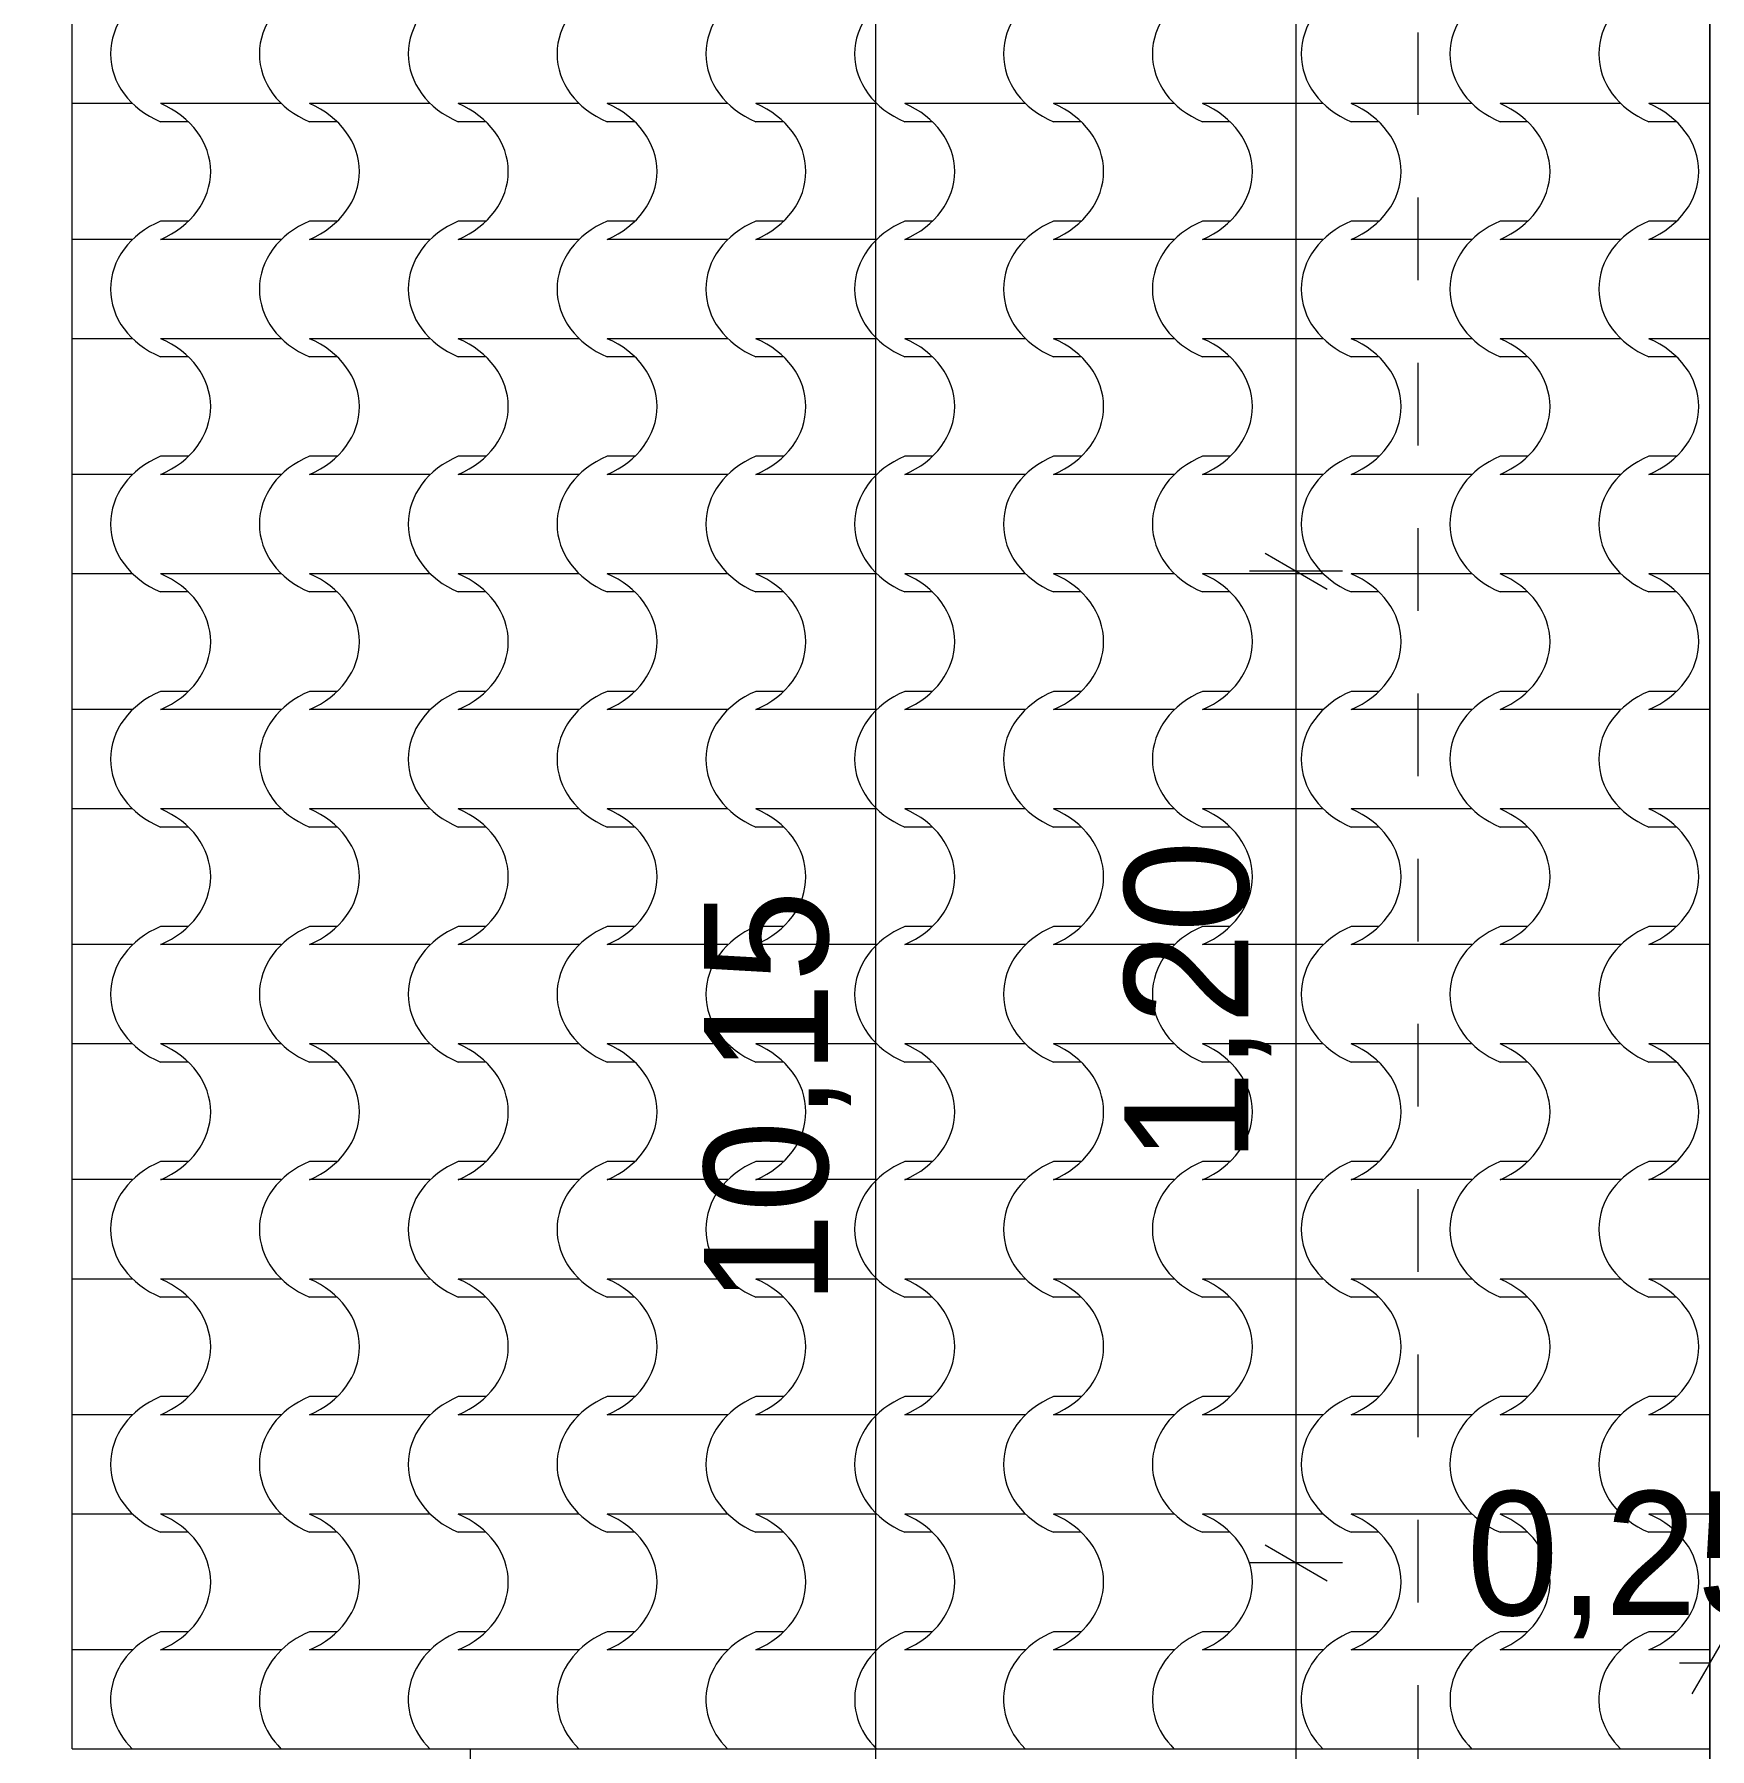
# Model space of a CAD drawing. Header units: metres. Extents: x -111189 to -108577, y -72951 to -72647.
# Drawn here: x -110680.364 to -110678.336, y -72933.754 to -72931.679 of the extents above; entities that cross this region are included whole.
import ezdxf

# ---------------------------------------------------------------- set-up
doc = ezdxf.new("R2010")
doc.units = ezdxf.units.M
doc.header["$MEASUREMENT"] = 0
doc.set_wipeout_variables(frame=1)
for name, pattern in [('Dot & Dashed', [0.670278, 0.3175, -0.176389, 0, -0.176389]), ('OTK - Tracejado', [0.08, 0.04, -0.04]), ('Wipeout_Contour', [1, 0, -1])]:
    doc.linetypes.add(name, pattern=pattern)
for name, color, linetype in [('Muro Não Confinante - MNC1_1_0', 7, 'Continuous'), ('Muro Não Confinante - MNC1_1_00 - DESENHO 2D', 7, 'Continuous'), ('Muro Não Confinante - MNC1_1_03 - COBERTURA', 7, 'Continuous'), ('Muro Não Confinante - MNC1_1_03 - LAJES', 7, 'Continuous'), ('Muro Não Confinante - MNC1_1_05 - PAREDES..35', 7, 'Continuous'), ('Muro Não Confinante - MNC1_1_07 - MUROS', 7, 'Continuous'), ('Muro Não Confinante - MNC1_1_12 - COTAS GERAIS', 7, 'Continuous')]:
    doc.layers.add(name, color=color, linetype=linetype)
doc.styles.add('ESTILO_GERADO_3', font='AGENCYR.TTF')

# ---------------------------------------------------------------- blocks, each defined once
blk = doc.blocks.new('*X147', base_point=(-110694.4627, -72968.689))
at = {"layer": 'Muro Não Confinante - MNC1_1_03 - COBERTURA', "color": 253, "linetype": 'Continuous', "lineweight": 9, "ltscale": 1000}
for p, q in [((-110680.2448, -72931.7632), (-110680.3178, -72931.7632)), ((-110680.1377, -72931.7632), (-110680.2108, -72931.7632)), ((-110680.0647, -72931.7632), (-110680.1377, -72931.7632)), ((-110679.9576, -72931.7632), (-110680.0307, -72931.7632)), ((-110679.8846, -72931.7632), (-110679.9576, -72931.7632)), ((-110679.7775, -72931.7632), (-110679.8505, -72931.7632)), ((-110679.7044, -72931.7632), (-110679.7775, -72931.7632)), ((-110679.5974, -72931.7632), (-110679.6704, -72931.7632)), ((-110679.5243, -72931.7632), (-110679.5974, -72931.7632)), ((-110679.4172, -72931.7632), (-110679.4903, -72931.7632)), ((-110679.3442, -72931.7632), (-110679.4172, -72931.7632)), ((-110679.2371, -72931.7632), (-110679.3102, -72931.7632)), ((-110679.1641, -72931.7632), (-110679.2371, -72931.7632)), ((-110679.057, -72931.7632), (-110679.1301, -72931.7632)), ((-110678.984, -72931.7632), (-110679.057, -72931.7632)), ((-110678.8769, -72931.7632), (-110678.9499, -72931.7632)), ((-110678.8038, -72931.7632), (-110678.8769, -72931.7632)), ((-110678.6968, -72931.7632), (-110678.7698, -72931.7632)), ((-110678.6237, -72931.7632), (-110678.6968, -72931.7632)), ((-110678.5167, -72931.7632), (-110678.5897, -72931.7632)), ((-110678.4436, -72931.7632), (-110678.5167, -72931.7632)), ((-110678.3365, -72931.7632), (-110678.4096, -72931.7632)), ((-110678.3359, -72931.7632), (-110678.3365, -72931.7632)), ((-110680.1772, -72931.7852), (-110680.2108, -72931.7852)), ((-110679.9971, -72931.7852), (-110680.0307, -72931.7852)), ((-110679.817, -72931.7852), (-110679.8505, -72931.7852)), ((-110679.6368, -72931.7852), (-110679.6704, -72931.7852)), ((-110679.4567, -72931.7852), (-110679.4903, -72931.7852)), ((-110679.2766, -72931.7852), (-110679.3102, -72931.7852)), ((-110679.0965, -72931.7852), (-110679.1301, -72931.7852)), ((-110678.9164, -72931.7852), (-110678.9499, -72931.7852)), ((-110678.7362, -72931.7852), (-110678.7698, -72931.7852)), ((-110678.5561, -72931.7852), (-110678.5897, -72931.7852)), ((-110678.376, -72931.7852), (-110678.4096, -72931.7852)), ((-110680.1772, -72931.9054), (-110680.2108, -72931.9054)), ((-110679.9971, -72931.9054), (-110680.0307, -72931.9054)), ((-110679.817, -72931.9054), (-110679.8505, -72931.9054)), ((-110679.6368, -72931.9054), (-110679.6704, -72931.9054)), ((-110679.4567, -72931.9054), (-110679.4903, -72931.9054)), ((-110679.2766, -72931.9054), (-110679.3102, -72931.9054)), ((-110679.0965, -72931.9054), (-110679.1301, -72931.9054)), ((-110678.9164, -72931.9054), (-110678.9499, -72931.9054)), ((-110678.7362, -72931.9054), (-110678.7698, -72931.9054)), ((-110678.5561, -72931.9054), (-110678.5897, -72931.9054)), ((-110678.376, -72931.9054), (-110678.4096, -72931.9054)), ((-110680.2448, -72931.9274), (-110680.3178, -72931.9274)), ((-110680.1377, -72931.9274), (-110680.2108, -72931.9274)), ((-110680.0647, -72931.9274), (-110680.1377, -72931.9274)), ((-110679.9576, -72931.9274), (-110680.0307, -72931.9274)), ((-110679.8846, -72931.9274), (-110679.9576, -72931.9274)), ((-110679.7775, -72931.9274), (-110679.8505, -72931.9274)), ((-110679.7044, -72931.9274), (-110679.7775, -72931.9274)), ((-110679.5974, -72931.9274), (-110679.6704, -72931.9274)), ((-110679.5243, -72931.9274), (-110679.5974, -72931.9274)), ((-110679.4172, -72931.9274), (-110679.4903, -72931.9274)), ((-110679.3442, -72931.9274), (-110679.4172, -72931.9274)), ((-110679.2371, -72931.9274), (-110679.3102, -72931.9274)), ((-110679.1641, -72931.9274), (-110679.2371, -72931.9274)), ((-110679.057, -72931.9274), (-110679.1301, -72931.9274)), ((-110678.984, -72931.9274), (-110679.057, -72931.9274)), ((-110678.8769, -72931.9274), (-110678.9499, -72931.9274)), ((-110678.8038, -72931.9274), (-110678.8769, -72931.9274)), ((-110678.6968, -72931.9274), (-110678.7698, -72931.9274)), ((-110678.6237, -72931.9274), (-110678.6968, -72931.9274)), ((-110678.5167, -72931.9274), (-110678.5897, -72931.9274)), ((-110678.4436, -72931.9274), (-110678.5167, -72931.9274)), ((-110678.3365, -72931.9274), (-110678.4096, -72931.9274)), ((-110678.3359, -72931.9274), (-110678.3365, -72931.9274)), ((-110680.2448, -72932.0476), (-110680.3178, -72932.0476)), ((-110680.1377, -72932.0476), (-110680.2108, -72932.0476)), ((-110680.0647, -72932.0476), (-110680.1377, -72932.0476)), ((-110679.9576, -72932.0476), (-110680.0307, -72932.0476)), ((-110679.8846, -72932.0476), (-110679.9576, -72932.0476)), ((-110679.7775, -72932.0476), (-110679.8505, -72932.0476)), ((-110679.7044, -72932.0476), (-110679.7775, -72932.0476)), ((-110679.5974, -72932.0476), (-110679.6704, -72932.0476)), ((-110679.5243, -72932.0476), (-110679.5974, -72932.0476)), ((-110679.4172, -72932.0476), (-110679.4903, -72932.0476)), ((-110679.3442, -72932.0476), (-110679.4172, -72932.0476)), ((-110679.2371, -72932.0476), (-110679.3102, -72932.0476)), ((-110679.1641, -72932.0476), (-110679.2371, -72932.0476)), ((-110679.057, -72932.0476), (-110679.1301, -72932.0476)), ((-110678.984, -72932.0476), (-110679.057, -72932.0476)), ((-110678.8769, -72932.0476), (-110678.9499, -72932.0476)), ((-110678.8038, -72932.0476), (-110678.8769, -72932.0476)), ((-110678.6968, -72932.0476), (-110678.7698, -72932.0476)), ((-110678.6237, -72932.0476), (-110678.6968, -72932.0476)), ((-110678.5167, -72932.0476), (-110678.5897, -72932.0476)), ((-110678.4436, -72932.0476), (-110678.5167, -72932.0476)), ((-110678.3365, -72932.0476), (-110678.4096, -72932.0476)), ((-110678.3359, -72932.0476), (-110678.3365, -72932.0476)), ((-110680.1772, -72932.0696), (-110680.2108, -72932.0696)), ((-110679.9971, -72932.0696), (-110680.0307, -72932.0696)), ((-110679.817, -72932.0696), (-110679.8505, -72932.0696)), ((-110679.6368, -72932.0696), (-110679.6704, -72932.0696)), ((-110679.4567, -72932.0696), (-110679.4903, -72932.0696)), ((-110679.2766, -72932.0696), (-110679.3102, -72932.0696)), ((-110679.0965, -72932.0696), (-110679.1301, -72932.0696)), ((-110678.9164, -72932.0696), (-110678.9499, -72932.0696)), ((-110678.7362, -72932.0696), (-110678.7698, -72932.0696)), ((-110678.5561, -72932.0696), (-110678.5897, -72932.0696)), ((-110678.376, -72932.0696), (-110678.4096, -72932.0696)), ((-110680.1772, -72932.1899), (-110680.2108, -72932.1899)), ((-110679.9971, -72932.1899), (-110680.0307, -72932.1899)), ((-110679.817, -72932.1899), (-110679.8505, -72932.1899)), ((-110679.6368, -72932.1899), (-110679.6704, -72932.1899)), ((-110679.4567, -72932.1899), (-110679.4903, -72932.1899)), ((-110679.2766, -72932.1899), (-110679.3102, -72932.1899)), ((-110679.0965, -72932.1899), (-110679.1301, -72932.1899)), ((-110678.9164, -72932.1899), (-110678.9499, -72932.1899)), ((-110678.7362, -72932.1899), (-110678.7698, -72932.1899)), ((-110678.5561, -72932.1899), (-110678.5897, -72932.1899)), ((-110678.376, -72932.1899), (-110678.4096, -72932.1899)), ((-110680.2448, -72932.2119), (-110680.3178, -72932.2119)), ((-110680.1377, -72932.2119), (-110680.2108, -72932.2119)), ((-110680.0647, -72932.2119), (-110680.1377, -72932.2119)), ((-110679.9576, -72932.2119), (-110680.0307, -72932.2119)), ((-110679.8846, -72932.2119), (-110679.9576, -72932.2119)), ((-110679.7775, -72932.2119), (-110679.8505, -72932.2119)), ((-110679.7044, -72932.2119), (-110679.7775, -72932.2119)), ((-110679.5974, -72932.2119), (-110679.6704, -72932.2119)), ((-110679.5243, -72932.2119), (-110679.5974, -72932.2119)), ((-110679.4172, -72932.2119), (-110679.4903, -72932.2119)), ((-110679.3442, -72932.2119), (-110679.4172, -72932.2119)), ((-110679.2371, -72932.2119), (-110679.3102, -72932.2119)), ((-110679.1641, -72932.2119), (-110679.2371, -72932.2119)), ((-110679.057, -72932.2119), (-110679.1301, -72932.2119)), ((-110678.984, -72932.2119), (-110679.057, -72932.2119)), ((-110678.8769, -72932.2119), (-110678.9499, -72932.2119)), ((-110678.8038, -72932.2119), (-110678.8769, -72932.2119)), ((-110678.6968, -72932.2119), (-110678.7698, -72932.2119)), ((-110678.6237, -72932.2119), (-110678.6968, -72932.2119)), ((-110678.5167, -72932.2119), (-110678.5897, -72932.2119)), ((-110678.4436, -72932.2119), (-110678.5167, -72932.2119)), ((-110678.3365, -72932.2119), (-110678.4096, -72932.2119)), ((-110678.3359, -72932.2119), (-110678.3365, -72932.2119)), ((-110680.2448, -72932.3321), (-110680.3178, -72932.3321)), ((-110680.1377, -72932.3321), (-110680.2108, -72932.3321)), ((-110680.0647, -72932.3321), (-110680.1377, -72932.3321)), ((-110679.9576, -72932.3321), (-110680.0307, -72932.3321)), ((-110679.8846, -72932.3321), (-110679.9576, -72932.3321)), ((-110679.7775, -72932.3321), (-110679.8505, -72932.3321)), ((-110679.7044, -72932.3321), (-110679.7775, -72932.3321)), ((-110679.5974, -72932.3321), (-110679.6704, -72932.3321)), ((-110679.5243, -72932.3321), (-110679.5974, -72932.3321)), ((-110679.4172, -72932.3321), (-110679.4903, -72932.3321)), ((-110679.3442, -72932.3321), (-110679.4172, -72932.3321)), ((-110679.2371, -72932.3321), (-110679.3102, -72932.3321)), ((-110679.1641, -72932.3321), (-110679.2371, -72932.3321)), ((-110679.057, -72932.3321), (-110679.1301, -72932.3321)), ((-110678.984, -72932.3321), (-110679.057, -72932.3321)), ((-110678.8769, -72932.3321), (-110678.9499, -72932.3321)), ((-110678.8038, -72932.3321), (-110678.8769, -72932.3321)), ((-110678.6968, -72932.3321), (-110678.7698, -72932.3321)), ((-110678.6237, -72932.3321), (-110678.6968, -72932.3321)), ((-110678.5167, -72932.3321), (-110678.5897, -72932.3321)), ((-110678.4436, -72932.3321), (-110678.5167, -72932.3321)), ((-110678.3365, -72932.3321), (-110678.4096, -72932.3321)), ((-110678.3359, -72932.3321), (-110678.3365, -72932.3321)), ((-110680.1772, -72932.3541), (-110680.2108, -72932.3541)), ((-110679.9971, -72932.3541), (-110680.0307, -72932.3541)), ((-110679.817, -72932.3541), (-110679.8505, -72932.3541)), ((-110679.6368, -72932.3541), (-110679.6704, -72932.3541)), ((-110679.4567, -72932.3541), (-110679.4903, -72932.3541)), ((-110679.2766, -72932.3541), (-110679.3102, -72932.3541)), ((-110679.0965, -72932.3541), (-110679.1301, -72932.3541)), ((-110678.9164, -72932.3541), (-110678.9499, -72932.3541)), ((-110678.7362, -72932.3541), (-110678.7698, -72932.3541)), ((-110678.5561, -72932.3541), (-110678.5897, -72932.3541)), ((-110678.376, -72932.3541), (-110678.4096, -72932.3541)), ((-110680.1772, -72932.4744), (-110680.2108, -72932.4744)), ((-110679.9971, -72932.4744), (-110680.0307, -72932.4744)), ((-110679.817, -72932.4744), (-110679.8505, -72932.4744)), ((-110679.6368, -72932.4744), (-110679.6704, -72932.4744)), ((-110679.4567, -72932.4744), (-110679.4903, -72932.4744)), ((-110679.2766, -72932.4744), (-110679.3102, -72932.4744)), ((-110679.0965, -72932.4744), (-110679.1301, -72932.4744)), ((-110678.9164, -72932.4744), (-110678.9499, -72932.4744)), ((-110678.7362, -72932.4744), (-110678.7698, -72932.4744)), ((-110678.5561, -72932.4744), (-110678.5897, -72932.4744)), ((-110678.376, -72932.4744), (-110678.4096, -72932.4744)), ((-110680.2448, -72932.4964), (-110680.3178, -72932.4964)), ((-110680.1377, -72932.4964), (-110680.2108, -72932.4964)), ((-110680.0647, -72932.4964), (-110680.1377, -72932.4964)), ((-110679.9576, -72932.4964), (-110680.0307, -72932.4964)), ((-110679.8846, -72932.4964), (-110679.9576, -72932.4964)), ((-110679.7775, -72932.4964), (-110679.8505, -72932.4964)), ((-110679.7044, -72932.4964), (-110679.7775, -72932.4964)), ((-110679.5974, -72932.4964), (-110679.6704, -72932.4964)), ((-110679.5243, -72932.4964), (-110679.5974, -72932.4964)), ((-110679.4172, -72932.4964), (-110679.4903, -72932.4964)), ((-110679.3442, -72932.4964), (-110679.4172, -72932.4964)), ((-110679.2371, -72932.4964), (-110679.3102, -72932.4964)), ((-110679.1641, -72932.4964), (-110679.2371, -72932.4964)), ((-110679.057, -72932.4964), (-110679.1301, -72932.4964)), ((-110678.984, -72932.4964), (-110679.057, -72932.4964)), ((-110678.8769, -72932.4964), (-110678.9499, -72932.4964)), ((-110678.8038, -72932.4964), (-110678.8769, -72932.4964)), ((-110678.6968, -72932.4964), (-110678.7698, -72932.4964)), ((-110678.6237, -72932.4964), (-110678.6968, -72932.4964)), ((-110678.5167, -72932.4964), (-110678.5897, -72932.4964)), ((-110678.4436, -72932.4964), (-110678.5167, -72932.4964)), ((-110678.3365, -72932.4964), (-110678.4096, -72932.4964)), ((-110678.3359, -72932.4964), (-110678.3365, -72932.4964)), ((-110680.2448, -72932.6166), (-110680.3178, -72932.6166)), ((-110680.1377, -72932.6166), (-110680.2108, -72932.6166)), ((-110680.0647, -72932.6166), (-110680.1377, -72932.6166)), ((-110679.9576, -72932.6166), (-110680.0307, -72932.6166)), ((-110679.8846, -72932.6166), (-110679.9576, -72932.6166)), ((-110679.7775, -72932.6166), (-110679.8505, -72932.6166)), ((-110679.7044, -72932.6166), (-110679.7775, -72932.6166)), ((-110679.5974, -72932.6166), (-110679.6704, -72932.6166)), ((-110679.5243, -72932.6166), (-110679.5974, -72932.6166)), ((-110679.4172, -72932.6166), (-110679.4903, -72932.6166)), ((-110679.3442, -72932.6166), (-110679.4172, -72932.6166)), ((-110679.2371, -72932.6166), (-110679.3102, -72932.6166)), ((-110679.1641, -72932.6166), (-110679.2371, -72932.6166)), ((-110679.057, -72932.6166), (-110679.1301, -72932.6166)), ((-110678.984, -72932.6166), (-110679.057, -72932.6166)), ((-110678.8769, -72932.6166), (-110678.9499, -72932.6166)), ((-110678.8038, -72932.6166), (-110678.8769, -72932.6166)), ((-110678.6968, -72932.6166), (-110678.7698, -72932.6166)), ((-110678.6237, -72932.6166), (-110678.6968, -72932.6166)), ((-110678.5167, -72932.6166), (-110678.5897, -72932.6166)), ((-110678.4436, -72932.6166), (-110678.5167, -72932.6166)), ((-110678.3365, -72932.6166), (-110678.4096, -72932.6166)), ((-110678.3359, -72932.6166), (-110678.3365, -72932.6166)), ((-110680.1772, -72932.6386), (-110680.2108, -72932.6386)), ((-110679.9971, -72932.6386), (-110680.0307, -72932.6386)), ((-110679.817, -72932.6386), (-110679.8505, -72932.6386)), ((-110679.6368, -72932.6386), (-110679.6704, -72932.6386)), ((-110679.4567, -72932.6386), (-110679.4903, -72932.6386)), ((-110679.2766, -72932.6386), (-110679.3102, -72932.6386)), ((-110679.0965, -72932.6386), (-110679.1301, -72932.6386)), ((-110678.9164, -72932.6386), (-110678.9499, -72932.6386)), ((-110678.7362, -72932.6386), (-110678.7698, -72932.6386)), ((-110678.5561, -72932.6386), (-110678.5897, -72932.6386)), ((-110678.376, -72932.6386), (-110678.4096, -72932.6386)), ((-110680.1772, -72932.7588), (-110680.2108, -72932.7588)), ((-110679.9971, -72932.7588), (-110680.0307, -72932.7588)), ((-110679.817, -72932.7588), (-110679.8505, -72932.7588)), ((-110679.6368, -72932.7588), (-110679.6704, -72932.7588)), ((-110679.4567, -72932.7588), (-110679.4903, -72932.7588)), ((-110679.2766, -72932.7588), (-110679.3102, -72932.7588)), ((-110679.0965, -72932.7588), (-110679.1301, -72932.7588)), ((-110678.9164, -72932.7588), (-110678.9499, -72932.7588)), ((-110678.7362, -72932.7588), (-110678.7698, -72932.7588)), ((-110678.5561, -72932.7588), (-110678.5897, -72932.7588)), ((-110678.376, -72932.7588), (-110678.4096, -72932.7588)), ((-110680.2448, -72932.7808), (-110680.3178, -72932.7808)), ((-110680.1377, -72932.7808), (-110680.2108, -72932.7808)), ((-110680.0647, -72932.7808), (-110680.1377, -72932.7808)), ((-110679.9576, -72932.7808), (-110680.0307, -72932.7808)), ((-110679.8846, -72932.7808), (-110679.9576, -72932.7808)), ((-110679.7775, -72932.7808), (-110679.8505, -72932.7808)), ((-110679.7044, -72932.7808), (-110679.7775, -72932.7808)), ((-110679.5974, -72932.7808), (-110679.6704, -72932.7808)), ((-110679.5243, -72932.7808), (-110679.5974, -72932.7808)), ((-110679.4172, -72932.7808), (-110679.4903, -72932.7808)), ((-110679.3442, -72932.7808), (-110679.4172, -72932.7808)), ((-110679.2371, -72932.7808), (-110679.3102, -72932.7808)), ((-110679.1641, -72932.7808), (-110679.2371, -72932.7808)), ((-110679.057, -72932.7808), (-110679.1301, -72932.7808)), ((-110678.984, -72932.7808), (-110679.057, -72932.7808)), ((-110678.8769, -72932.7808), (-110678.9499, -72932.7808)), ((-110678.8038, -72932.7808), (-110678.8769, -72932.7808)), ((-110678.6968, -72932.7808), (-110678.7698, -72932.7808)), ((-110678.6237, -72932.7808), (-110678.6968, -72932.7808)), ((-110678.5167, -72932.7808), (-110678.5897, -72932.7808)), ((-110678.4436, -72932.7808), (-110678.5167, -72932.7808)), ((-110678.3365, -72932.7808), (-110678.4096, -72932.7808)), ((-110678.3359, -72932.7808), (-110678.3365, -72932.7808)), ((-110680.2448, -72932.9011), (-110680.3178, -72932.9011)), ((-110680.1377, -72932.9011), (-110680.2108, -72932.9011)), ((-110680.0647, -72932.9011), (-110680.1377, -72932.9011)), ((-110679.9576, -72932.9011), (-110680.0307, -72932.9011)), ((-110679.8846, -72932.9011), (-110679.9576, -72932.9011)), ((-110679.7775, -72932.9011), (-110679.8505, -72932.9011)), ((-110679.7044, -72932.9011), (-110679.7775, -72932.9011)), ((-110679.5974, -72932.9011), (-110679.6704, -72932.9011)), ((-110679.5243, -72932.9011), (-110679.5974, -72932.9011)), ((-110679.4172, -72932.9011), (-110679.4903, -72932.9011)), ((-110679.3442, -72932.9011), (-110679.4172, -72932.9011)), ((-110679.2371, -72932.9011), (-110679.3102, -72932.9011)), ((-110679.1641, -72932.9011), (-110679.2371, -72932.9011)), ((-110679.057, -72932.9011), (-110679.1301, -72932.9011)), ((-110678.984, -72932.9011), (-110679.057, -72932.9011)), ((-110678.8769, -72932.9011), (-110678.9499, -72932.9011)), ((-110678.8038, -72932.9011), (-110678.8769, -72932.9011)), ((-110678.6968, -72932.9011), (-110678.7698, -72932.9011)), ((-110678.6237, -72932.9011), (-110678.6968, -72932.9011)), ((-110678.5167, -72932.9011), (-110678.5897, -72932.9011)), ((-110678.4436, -72932.9011), (-110678.5167, -72932.9011)), ((-110678.3365, -72932.9011), (-110678.4096, -72932.9011)), ((-110678.3359, -72932.9011), (-110678.3365, -72932.9011)), ((-110680.1772, -72932.9231), (-110680.2108, -72932.9231)), ((-110679.9971, -72932.9231), (-110680.0307, -72932.9231)), ((-110679.817, -72932.9231), (-110679.8505, -72932.9231)), ((-110679.6368, -72932.9231), (-110679.6704, -72932.9231)), ((-110679.4567, -72932.9231), (-110679.4903, -72932.9231)), ((-110679.2766, -72932.9231), (-110679.3102, -72932.9231)), ((-110679.0965, -72932.9231), (-110679.1301, -72932.9231)), ((-110678.9164, -72932.9231), (-110678.9499, -72932.9231)), ((-110678.7362, -72932.9231), (-110678.7698, -72932.9231)), ((-110678.5561, -72932.9231), (-110678.5897, -72932.9231)), ((-110678.376, -72932.9231), (-110678.4096, -72932.9231)), ((-110680.1772, -72933.0433), (-110680.2108, -72933.0433)), ((-110679.9971, -72933.0433), (-110680.0307, -72933.0433)), ((-110679.817, -72933.0433), (-110679.8505, -72933.0433)), ((-110679.6368, -72933.0433), (-110679.6704, -72933.0433)), ((-110679.4567, -72933.0433), (-110679.4903, -72933.0433)), ((-110679.2766, -72933.0433), (-110679.3102, -72933.0433)), ((-110679.0965, -72933.0433), (-110679.1301, -72933.0433)), ((-110678.9164, -72933.0433), (-110678.9499, -72933.0433)), ((-110678.7362, -72933.0433), (-110678.7698, -72933.0433)), ((-110678.5561, -72933.0433), (-110678.5897, -72933.0433)), ((-110678.376, -72933.0433), (-110678.4096, -72933.0433)), ((-110680.2448, -72933.0653), (-110680.3178, -72933.0653)), ((-110680.1377, -72933.0653), (-110680.2108, -72933.0653)), ((-110680.0647, -72933.0653), (-110680.1377, -72933.0653)), ((-110679.9576, -72933.0653), (-110680.0307, -72933.0653)), ((-110679.8846, -72933.0653), (-110679.9576, -72933.0653)), ((-110679.7775, -72933.0653), (-110679.8505, -72933.0653)), ((-110679.7044, -72933.0653), (-110679.7775, -72933.0653)), ((-110679.5974, -72933.0653), (-110679.6704, -72933.0653)), ((-110679.5243, -72933.0653), (-110679.5974, -72933.0653)), ((-110679.4172, -72933.0653), (-110679.4903, -72933.0653)), ((-110679.3442, -72933.0653), (-110679.4172, -72933.0653)), ((-110679.2371, -72933.0653), (-110679.3102, -72933.0653)), ((-110679.1641, -72933.0653), (-110679.2371, -72933.0653)), ((-110679.057, -72933.0653), (-110679.1301, -72933.0653)), ((-110678.984, -72933.0653), (-110679.057, -72933.0653)), ((-110678.8769, -72933.0653), (-110678.9499, -72933.0653)), ((-110678.8038, -72933.0653), (-110678.8769, -72933.0653)), ((-110678.6968, -72933.0653), (-110678.7698, -72933.0653)), ((-110678.6237, -72933.0653), (-110678.6968, -72933.0653)), ((-110678.5167, -72933.0653), (-110678.5897, -72933.0653)), ((-110678.4436, -72933.0653), (-110678.5167, -72933.0653)), ((-110678.3365, -72933.0653), (-110678.4096, -72933.0653)), ((-110678.3359, -72933.0653), (-110678.3365, -72933.0653)), ((-110680.2448, -72933.1856), (-110680.3178, -72933.1856)), ((-110680.1377, -72933.1856), (-110680.2108, -72933.1856)), ((-110680.0647, -72933.1856), (-110680.1377, -72933.1856)), ((-110679.9576, -72933.1856), (-110680.0307, -72933.1856)), ((-110679.8846, -72933.1856), (-110679.9576, -72933.1856)), ((-110679.7775, -72933.1856), (-110679.8505, -72933.1856)), ((-110679.7044, -72933.1856), (-110679.7775, -72933.1856)), ((-110679.5974, -72933.1856), (-110679.6704, -72933.1856)), ((-110679.5243, -72933.1856), (-110679.5974, -72933.1856)), ((-110679.4172, -72933.1856), (-110679.4903, -72933.1856)), ((-110679.3442, -72933.1856), (-110679.4172, -72933.1856)), ((-110679.2371, -72933.1856), (-110679.3102, -72933.1856)), ((-110679.1641, -72933.1856), (-110679.2371, -72933.1856)), ((-110679.057, -72933.1856), (-110679.1301, -72933.1856)), ((-110678.984, -72933.1856), (-110679.057, -72933.1856)), ((-110678.8769, -72933.1856), (-110678.9499, -72933.1856)), ((-110678.8038, -72933.1856), (-110678.8769, -72933.1856)), ((-110678.6968, -72933.1856), (-110678.7698, -72933.1856)), ((-110678.6237, -72933.1856), (-110678.6968, -72933.1856)), ((-110678.5167, -72933.1856), (-110678.5897, -72933.1856)), ((-110678.4436, -72933.1856), (-110678.5167, -72933.1856)), ((-110678.3365, -72933.1856), (-110678.4096, -72933.1856)), ((-110678.3359, -72933.1856), (-110678.3365, -72933.1856)), ((-110680.1772, -72933.2076), (-110680.2108, -72933.2076)), ((-110679.9971, -72933.2076), (-110680.0307, -72933.2076)), ((-110679.817, -72933.2076), (-110679.8505, -72933.2076)), ((-110679.6368, -72933.2076), (-110679.6704, -72933.2076)), ((-110679.4567, -72933.2076), (-110679.4903, -72933.2076)), ((-110679.2766, -72933.2076), (-110679.3102, -72933.2076)), ((-110679.0965, -72933.2076), (-110679.1301, -72933.2076)), ((-110678.9164, -72933.2076), (-110678.9499, -72933.2076)), ((-110678.7362, -72933.2076), (-110678.7698, -72933.2076)), ((-110678.5561, -72933.2076), (-110678.5897, -72933.2076)), ((-110678.376, -72933.2076), (-110678.4096, -72933.2076)), ((-110680.1772, -72933.3278), (-110680.2108, -72933.3278)), ((-110679.9971, -72933.3278), (-110680.0307, -72933.3278)), ((-110679.817, -72933.3278), (-110679.8505, -72933.3278)), ((-110679.6368, -72933.3278), (-110679.6704, -72933.3278)), ((-110679.4567, -72933.3278), (-110679.4903, -72933.3278)), ((-110679.2766, -72933.3278), (-110679.3102, -72933.3278)), ((-110679.0965, -72933.3278), (-110679.1301, -72933.3278)), ((-110678.9164, -72933.3278), (-110678.9499, -72933.3278)), ((-110678.7362, -72933.3278), (-110678.7698, -72933.3278)), ((-110678.5561, -72933.3278), (-110678.5897, -72933.3278)), ((-110678.376, -72933.3278), (-110678.4096, -72933.3278)), ((-110680.2448, -72933.3498), (-110680.3178, -72933.3498)), ((-110680.1377, -72933.3498), (-110680.2108, -72933.3498)), ((-110680.0647, -72933.3498), (-110680.1377, -72933.3498)), ((-110679.9576, -72933.3498), (-110680.0307, -72933.3498)), ((-110679.8846, -72933.3498), (-110679.9576, -72933.3498)), ((-110679.7775, -72933.3498), (-110679.8505, -72933.3498)), ((-110679.7044, -72933.3498), (-110679.7775, -72933.3498)), ((-110679.5974, -72933.3498), (-110679.6704, -72933.3498)), ((-110679.5243, -72933.3498), (-110679.5974, -72933.3498)), ((-110679.4172, -72933.3498), (-110679.4903, -72933.3498)), ((-110679.3442, -72933.3498), (-110679.4172, -72933.3498)), ((-110679.2371, -72933.3498), (-110679.3102, -72933.3498)), ((-110679.1641, -72933.3498), (-110679.2371, -72933.3498)), ((-110679.057, -72933.3498), (-110679.1301, -72933.3498)), ((-110678.984, -72933.3498), (-110679.057, -72933.3498)), ((-110678.8769, -72933.3498), (-110678.9499, -72933.3498)), ((-110678.8038, -72933.3498), (-110678.8769, -72933.3498)), ((-110678.6968, -72933.3498), (-110678.7698, -72933.3498)), ((-110678.6237, -72933.3498), (-110678.6968, -72933.3498)), ((-110678.5167, -72933.3498), (-110678.5897, -72933.3498)), ((-110678.4436, -72933.3498), (-110678.5167, -72933.3498)), ((-110678.3365, -72933.3498), (-110678.4096, -72933.3498)), ((-110678.3359, -72933.3498), (-110678.3365, -72933.3498)), ((-110680.2448, -72933.47), (-110680.3178, -72933.47)), ((-110680.1377, -72933.47), (-110680.2108, -72933.47)), ((-110680.0647, -72933.47), (-110680.1377, -72933.47)), ((-110679.9576, -72933.47), (-110680.0307, -72933.47)), ((-110679.8846, -72933.47), (-110679.9576, -72933.47)), ((-110679.7775, -72933.47), (-110679.8505, -72933.47)), ((-110679.7044, -72933.47), (-110679.7775, -72933.47)), ((-110679.5974, -72933.47), (-110679.6704, -72933.47)), ((-110679.5243, -72933.47), (-110679.5974, -72933.47)), ((-110679.4172, -72933.47), (-110679.4903, -72933.47)), ((-110679.3442, -72933.47), (-110679.4172, -72933.47)), ((-110679.2371, -72933.47), (-110679.3102, -72933.47)), ((-110679.1641, -72933.47), (-110679.2371, -72933.47)), ((-110679.057, -72933.47), (-110679.1301, -72933.47)), ((-110678.984, -72933.47), (-110679.057, -72933.47)), ((-110678.8769, -72933.47), (-110678.9499, -72933.47)), ((-110678.8038, -72933.47), (-110678.8769, -72933.47)), ((-110678.6968, -72933.47), (-110678.7698, -72933.47)), ((-110678.6237, -72933.47), (-110678.6968, -72933.47)), ((-110678.5167, -72933.47), (-110678.5897, -72933.47)), ((-110678.4436, -72933.47), (-110678.5167, -72933.47)), ((-110678.3365, -72933.47), (-110678.4096, -72933.47)), ((-110678.3359, -72933.47), (-110678.3365, -72933.47)), ((-110680.1772, -72933.492), (-110680.2108, -72933.492)), ((-110679.9971, -72933.492), (-110680.0307, -72933.492)), ((-110679.817, -72933.492), (-110679.8505, -72933.492)), ((-110679.6368, -72933.492), (-110679.6704, -72933.492)), ((-110679.4567, -72933.492), (-110679.4903, -72933.492)), ((-110679.2766, -72933.492), (-110679.3102, -72933.492)), ((-110679.0965, -72933.492), (-110679.1301, -72933.492)), ((-110678.9164, -72933.492), (-110678.9499, -72933.492)), ((-110678.7362, -72933.492), (-110678.7698, -72933.492)), ((-110678.5561, -72933.492), (-110678.5897, -72933.492)), ((-110678.376, -72933.492), (-110678.4096, -72933.492)), ((-110680.1772, -72933.6123), (-110680.2108, -72933.6123)), ((-110679.9971, -72933.6123), (-110680.0307, -72933.6123)), ((-110679.817, -72933.6123), (-110679.8505, -72933.6123)), ((-110679.6368, -72933.6123), (-110679.6704, -72933.6123)), ((-110679.4567, -72933.6123), (-110679.4903, -72933.6123)), ((-110679.2766, -72933.6123), (-110679.3102, -72933.6123)), ((-110679.0965, -72933.6123), (-110679.1301, -72933.6123)), ((-110678.9164, -72933.6123), (-110678.9499, -72933.6123)), ((-110678.7362, -72933.6123), (-110678.7698, -72933.6123)), ((-110678.5561, -72933.6123), (-110678.5897, -72933.6123)), ((-110678.376, -72933.6123), (-110678.4096, -72933.6123)), ((-110680.2448, -72933.6343), (-110680.3178, -72933.6343)), ((-110680.1377, -72933.6343), (-110680.2108, -72933.6343)), ((-110680.0647, -72933.6343), (-110680.1377, -72933.6343)), ((-110679.9576, -72933.6343), (-110680.0307, -72933.6343)), ((-110679.8846, -72933.6343), (-110679.9576, -72933.6343)), ((-110679.7775, -72933.6343), (-110679.8505, -72933.6343)), ((-110679.7044, -72933.6343), (-110679.7775, -72933.6343)), ((-110679.5974, -72933.6343), (-110679.6704, -72933.6343)), ((-110679.5243, -72933.6343), (-110679.5974, -72933.6343)), ((-110679.4172, -72933.6343), (-110679.4903, -72933.6343)), ((-110679.3442, -72933.6343), (-110679.4172, -72933.6343)), ((-110679.2371, -72933.6343), (-110679.3102, -72933.6343)), ((-110679.1641, -72933.6343), (-110679.2371, -72933.6343)), ((-110679.057, -72933.6343), (-110679.1301, -72933.6343)), ((-110678.984, -72933.6343), (-110679.057, -72933.6343)), ((-110678.8769, -72933.6343), (-110678.9499, -72933.6343)), ((-110678.8038, -72933.6343), (-110678.8769, -72933.6343)), ((-110678.6968, -72933.6343), (-110678.7698, -72933.6343)), ((-110678.6237, -72933.6343), (-110678.6968, -72933.6343)), ((-110678.5167, -72933.6343), (-110678.5897, -72933.6343)), ((-110678.4436, -72933.6343), (-110678.5167, -72933.6343)), ((-110678.3365, -72933.6343), (-110678.4096, -72933.6343)), ((-110678.3359, -72933.6343), (-110678.3365, -72933.6343))]:
    blk.add_line(p, q, dxfattribs=at)
for centre, major_axis, start_param, end_param in [((-110680.1613, -72931.703), (0.1101, 0), 2.036876, 4.24631), ((-110679.9812, -72931.703), (0.1101, 0), 2.036876, 4.24631), ((-110679.801, -72931.703), (0.1101, 0), 2.036876, 4.24631), ((-110679.6209, -72931.703), (0.1101, 0), 2.036876, 4.24631), ((-110679.4408, -72931.703), (0.1101, 0), 2.036876, 4.24631), ((-110679.2607, -72931.703), (0.1101, 0), 2.036876, 4.24631), ((-110679.0806, -72931.703), (0.1101, 0), 2.036876, 4.24631), ((-110678.9004, -72931.703), (0.1101, 0), 2.036876, 4.24631), ((-110678.7203, -72931.703), (0.1101, 0), 2.036876, 4.24631), ((-110678.5402, -72931.703), (0.1101, 0), 2.036876, 4.24631), ((-110678.3601, -72931.703), (0.1101, 0), 2.036876, 4.24631), ((-110680.261, -72931.8456), (0.1108, 0), 0.002976, 1.099758), ((-110680.0809, -72931.8456), (0.1108, 0), 0.002976, 1.099758), ((-110679.9008, -72931.8456), (0.1108, 0), 0.002976, 1.099758), ((-110679.7207, -72931.8456), (0.1108, 0), 0.002976, 1.099758), ((-110679.5406, -72931.8456), (0.1108, 0), 0.002976, 1.099758), ((-110679.3605, -72931.8456), (0.1108, 0), 0.002976, 1.099758), ((-110679.1803, -72931.8456), (0.1108, 0), 0.002976, 1.099758), ((-110679.0002, -72931.8456), (0.1108, 0), 0.002976, 1.099758), ((-110678.8201, -72931.8456), (0.1108, 0), 0.002976, 1.099758), ((-110678.64, -72931.8456), (0.1108, 0), 0.002976, 1.099758), ((-110678.4599, -72931.8456), (0.1108, 0), 0.002976, 1.099758), ((-110680.261, -72931.845), (0.1108, 0), 5.183428, 6.280209), ((-110680.0809, -72931.845), (0.1108, 0), 5.183428, 6.280209), ((-110679.9008, -72931.845), (0.1108, 0), 5.183428, 6.280209), ((-110679.7207, -72931.845), (0.1108, 0), 5.183428, 6.280209), ((-110679.5406, -72931.845), (0.1108, 0), 5.183428, 6.280209), ((-110679.3605, -72931.845), (0.1108, 0), 5.183428, 6.280209), ((-110679.1803, -72931.845), (0.1108, 0), 5.183428, 6.280209), ((-110679.0002, -72931.845), (0.1108, 0), 5.183428, 6.280209), ((-110678.8201, -72931.845), (0.1108, 0), 5.183428, 6.280209), ((-110678.64, -72931.845), (0.1108, 0), 5.183428, 6.280209), ((-110678.4599, -72931.845), (0.1108, 0), 5.183428, 6.280209), ((-110680.1613, -72931.9875), (0.1101, 0), 2.036876, 4.24631), ((-110679.9812, -72931.9875), (0.1101, 0), 2.036876, 4.24631), ((-110679.801, -72931.9875), (0.1101, 0), 2.036876, 4.24631), ((-110679.6209, -72931.9875), (0.1101, 0), 2.036876, 4.24631), ((-110679.4408, -72931.9875), (0.1101, 0), 2.036876, 4.24631), ((-110679.2607, -72931.9875), (0.1101, 0), 2.036876, 4.24631), ((-110679.0806, -72931.9875), (0.1101, 0), 2.036876, 4.24631), ((-110678.9004, -72931.9875), (0.1101, 0), 2.036876, 4.24631), ((-110678.7203, -72931.9875), (0.1101, 0), 2.036876, 4.24631), ((-110678.5402, -72931.9875), (0.1101, 0), 2.036876, 4.24631), ((-110678.3601, -72931.9875), (0.1101, 0), 2.036876, 4.24631), ((-110680.261, -72932.13), (0.1108, 0), 0.002976, 1.099758), ((-110680.0809, -72932.13), (0.1108, 0), 0.002976, 1.099758), ((-110679.9008, -72932.13), (0.1108, 0), 0.002976, 1.099758), ((-110679.7207, -72932.13), (0.1108, 0), 0.002976, 1.099758), ((-110679.5406, -72932.13), (0.1108, 0), 0.002976, 1.099758), ((-110679.3605, -72932.13), (0.1108, 0), 0.002976, 1.099758), ((-110679.1803, -72932.13), (0.1108, 0), 0.002976, 1.099758), ((-110679.0002, -72932.13), (0.1108, 0), 0.002976, 1.099758), ((-110678.8201, -72932.13), (0.1108, 0), 0.002976, 1.099758), ((-110678.64, -72932.13), (0.1108, 0), 0.002976, 1.099758), ((-110678.4599, -72932.13), (0.1108, 0), 0.002976, 1.099758), ((-110680.261, -72932.1295), (0.1108, 0), 5.183428, 6.280209), ((-110680.0809, -72932.1295), (0.1108, 0), 5.183428, 6.280209), ((-110679.9008, -72932.1295), (0.1108, 0), 5.183428, 6.280209), ((-110679.7207, -72932.1295), (0.1108, 0), 5.183428, 6.280209), ((-110679.5406, -72932.1295), (0.1108, 0), 5.183428, 6.280209), ((-110679.3605, -72932.1295), (0.1108, 0), 5.183428, 6.280209), ((-110679.1803, -72932.1295), (0.1108, 0), 5.183428, 6.280209), ((-110679.0002, -72932.1295), (0.1108, 0), 5.183428, 6.280209), ((-110678.8201, -72932.1295), (0.1108, 0), 5.183428, 6.280209), ((-110678.64, -72932.1295), (0.1108, 0), 5.183428, 6.280209), ((-110678.4599, -72932.1295), (0.1108, 0), 5.183428, 6.280209), ((-110680.1613, -72932.272), (0.1101, 0), 2.036876, 4.24631), ((-110679.9812, -72932.272), (0.1101, 0), 2.036876, 4.24631), ((-110679.801, -72932.272), (0.1101, 0), 2.036876, 4.24631), ((-110679.6209, -72932.272), (0.1101, 0), 2.036876, 4.24631), ((-110679.4408, -72932.272), (0.1101, 0), 2.036876, 4.24631), ((-110679.2607, -72932.272), (0.1101, 0), 2.036876, 4.24631), ((-110679.0806, -72932.272), (0.1101, 0), 2.036876, 4.24631), ((-110678.9004, -72932.272), (0.1101, 0), 2.036876, 4.24631), ((-110678.7203, -72932.272), (0.1101, 0), 2.036876, 4.24631), ((-110678.5402, -72932.272), (0.1101, 0), 2.036876, 4.24631), ((-110678.3601, -72932.272), (0.1101, 0), 2.036876, 4.24631), ((-110680.261, -72932.4145), (0.1108, 0), 0.002976, 1.099758), ((-110680.0809, -72932.4145), (0.1108, 0), 0.002976, 1.099758), ((-110679.9008, -72932.4145), (0.1108, 0), 0.002976, 1.099758), ((-110679.7207, -72932.4145), (0.1108, 0), 0.002976, 1.099758), ((-110679.5406, -72932.4145), (0.1108, 0), 0.002976, 1.099758), ((-110679.3605, -72932.4145), (0.1108, 0), 0.002976, 1.099758), ((-110679.1803, -72932.4145), (0.1108, 0), 0.002976, 1.099758), ((-110679.0002, -72932.4145), (0.1108, 0), 0.002976, 1.099758), ((-110678.8201, -72932.4145), (0.1108, 0), 0.002976, 1.099758), ((-110678.64, -72932.4145), (0.1108, 0), 0.002976, 1.099758), ((-110678.4599, -72932.4145), (0.1108, 0), 0.002976, 1.099758), ((-110680.261, -72932.414), (0.1108, 0), 5.183428, 6.280209), ((-110680.0809, -72932.414), (0.1108, 0), 5.183428, 6.280209), ((-110679.9008, -72932.414), (0.1108, 0), 5.183428, 6.280209), ((-110679.7207, -72932.414), (0.1108, 0), 5.183428, 6.280209), ((-110679.5406, -72932.414), (0.1108, 0), 5.183428, 6.280209), ((-110679.3605, -72932.414), (0.1108, 0), 5.183428, 6.280209), ((-110679.1803, -72932.414), (0.1108, 0), 5.183428, 6.280209), ((-110679.0002, -72932.414), (0.1108, 0), 5.183428, 6.280209), ((-110678.8201, -72932.414), (0.1108, 0), 5.183428, 6.280209), ((-110678.64, -72932.414), (0.1108, 0), 5.183428, 6.280209), ((-110678.4599, -72932.414), (0.1108, 0), 5.183428, 6.280209), ((-110680.1613, -72932.5565), (0.1101, 0), 2.036876, 4.24631), ((-110679.9812, -72932.5565), (0.1101, 0), 2.036876, 4.24631), ((-110679.801, -72932.5565), (0.1101, 0), 2.036876, 4.24631), ((-110679.6209, -72932.5565), (0.1101, 0), 2.036876, 4.24631), ((-110679.4408, -72932.5565), (0.1101, 0), 2.036876, 4.24631), ((-110679.2607, -72932.5565), (0.1101, 0), 2.036876, 4.24631), ((-110679.0806, -72932.5565), (0.1101, 0), 2.036876, 4.24631), ((-110678.9004, -72932.5565), (0.1101, 0), 2.036876, 4.24631), ((-110678.7203, -72932.5565), (0.1101, 0), 2.036876, 4.24631), ((-110678.5402, -72932.5565), (0.1101, 0), 2.036876, 4.24631), ((-110678.3601, -72932.5565), (0.1101, 0), 2.036876, 4.24631), ((-110680.261, -72932.699), (0.1108, 0), 0.002976, 1.099758), ((-110680.0809, -72932.699), (0.1108, 0), 0.002976, 1.099758), ((-110679.9008, -72932.699), (0.1108, 0), 0.002976, 1.099758), ((-110679.7207, -72932.699), (0.1108, 0), 0.002976, 1.099758), ((-110679.5406, -72932.699), (0.1108, 0), 0.002976, 1.099758), ((-110679.3605, -72932.699), (0.1108, 0), 0.002976, 1.099758), ((-110679.1803, -72932.699), (0.1108, 0), 0.002976, 1.099758), ((-110679.0002, -72932.699), (0.1108, 0), 0.002976, 1.099758), ((-110678.8201, -72932.699), (0.1108, 0), 0.002976, 1.099758), ((-110678.64, -72932.699), (0.1108, 0), 0.002976, 1.099758), ((-110678.4599, -72932.699), (0.1108, 0), 0.002976, 1.099758), ((-110680.261, -72932.6984), (0.1108, 0), 5.183428, 6.280209), ((-110680.0809, -72932.6984), (0.1108, 0), 5.183428, 6.280209), ((-110679.9008, -72932.6984), (0.1108, 0), 5.183428, 6.280209), ((-110679.7207, -72932.6984), (0.1108, 0), 5.183428, 6.280209), ((-110679.5406, -72932.6984), (0.1108, 0), 5.183428, 6.280209), ((-110679.3605, -72932.6984), (0.1108, 0), 5.183428, 6.280209), ((-110679.1803, -72932.6984), (0.1108, 0), 5.183428, 6.280209), ((-110679.0002, -72932.6984), (0.1108, 0), 5.183428, 6.280209), ((-110678.8201, -72932.6984), (0.1108, 0), 5.183428, 6.280209), ((-110678.64, -72932.6984), (0.1108, 0), 5.183428, 6.280209), ((-110678.4599, -72932.6984), (0.1108, 0), 5.183428, 6.280209), ((-110680.1613, -72932.841), (0.1101, 0), 2.036876, 4.24631), ((-110679.9812, -72932.841), (0.1101, 0), 2.036876, 4.24631), ((-110679.801, -72932.841), (0.1101, 0), 2.036876, 4.24631), ((-110679.6209, -72932.841), (0.1101, 0), 2.036876, 4.24631), ((-110679.4408, -72932.841), (0.1101, 0), 2.036876, 4.24631), ((-110679.2607, -72932.841), (0.1101, 0), 2.036876, 4.24631), ((-110679.0806, -72932.841), (0.1101, 0), 2.036876, 4.24631), ((-110678.9004, -72932.841), (0.1101, 0), 2.036876, 4.24631), ((-110678.7203, -72932.841), (0.1101, 0), 2.036876, 4.24631), ((-110678.5402, -72932.841), (0.1101, 0), 2.036876, 4.24631), ((-110678.3601, -72932.841), (0.1101, 0), 2.036876, 4.24631), ((-110680.261, -72932.9835), (0.1108, 0), 0.002976, 1.099758), ((-110680.0809, -72932.9835), (0.1108, 0), 0.002976, 1.099758), ((-110679.9008, -72932.9835), (0.1108, 0), 0.002976, 1.099758), ((-110679.7207, -72932.9835), (0.1108, 0), 0.002976, 1.099758), ((-110679.5406, -72932.9835), (0.1108, 0), 0.002976, 1.099758), ((-110679.3605, -72932.9835), (0.1108, 0), 0.002976, 1.099758), ((-110679.1803, -72932.9835), (0.1108, 0), 0.002976, 1.099758), ((-110679.0002, -72932.9835), (0.1108, 0), 0.002976, 1.099758), ((-110678.8201, -72932.9835), (0.1108, 0), 0.002976, 1.099758), ((-110678.64, -72932.9835), (0.1108, 0), 0.002976, 1.099758), ((-110678.4599, -72932.9835), (0.1108, 0), 0.002976, 1.099758), ((-110680.261, -72932.9829), (0.1108, 0), 5.183428, 6.280209), ((-110680.0809, -72932.9829), (0.1108, 0), 5.183428, 6.280209), ((-110679.9008, -72932.9829), (0.1108, 0), 5.183428, 6.280209), ((-110679.7207, -72932.9829), (0.1108, 0), 5.183428, 6.280209), ((-110679.5406, -72932.9829), (0.1108, 0), 5.183428, 6.280209), ((-110679.3605, -72932.9829), (0.1108, 0), 5.183428, 6.280209), ((-110679.1803, -72932.9829), (0.1108, 0), 5.183428, 6.280209), ((-110679.0002, -72932.9829), (0.1108, 0), 5.183428, 6.280209), ((-110678.8201, -72932.9829), (0.1108, 0), 5.183428, 6.280209), ((-110678.64, -72932.9829), (0.1108, 0), 5.183428, 6.280209), ((-110678.4599, -72932.9829), (0.1108, 0), 5.183428, 6.280209), ((-110680.1613, -72933.1254), (0.1101, 0), 2.036876, 4.24631), ((-110679.9812, -72933.1254), (0.1101, 0), 2.036876, 4.24631), ((-110679.801, -72933.1254), (0.1101, 0), 2.036876, 4.24631), ((-110679.6209, -72933.1254), (0.1101, 0), 2.036876, 4.24631), ((-110679.4408, -72933.1254), (0.1101, 0), 2.036876, 4.24631), ((-110679.2607, -72933.1254), (0.1101, 0), 2.036876, 4.24631), ((-110679.0806, -72933.1254), (0.1101, 0), 2.036876, 4.24631), ((-110678.9004, -72933.1254), (0.1101, 0), 2.036876, 4.24631), ((-110678.7203, -72933.1254), (0.1101, 0), 2.036876, 4.24631), ((-110678.5402, -72933.1254), (0.1101, 0), 2.036876, 4.24631), ((-110678.3601, -72933.1254), (0.1101, 0), 2.036876, 4.24631), ((-110680.261, -72933.268), (0.1108, 0), 0.002976, 1.099758), ((-110680.0809, -72933.268), (0.1108, 0), 0.002976, 1.099758), ((-110679.9008, -72933.268), (0.1108, 0), 0.002976, 1.099758), ((-110679.7207, -72933.268), (0.1108, 0), 0.002976, 1.099758), ((-110679.5406, -72933.268), (0.1108, 0), 0.002976, 1.099758), ((-110679.3605, -72933.268), (0.1108, 0), 0.002976, 1.099758), ((-110679.1803, -72933.268), (0.1108, 0), 0.002976, 1.099758), ((-110679.0002, -72933.268), (0.1108, 0), 0.002976, 1.099758), ((-110678.8201, -72933.268), (0.1108, 0), 0.002976, 1.099758), ((-110678.64, -72933.268), (0.1108, 0), 0.002976, 1.099758), ((-110678.4599, -72933.268), (0.1108, 0), 0.002976, 1.099758), ((-110680.261, -72933.2674), (0.1108, 0), 5.183428, 6.280209), ((-110680.0809, -72933.2674), (0.1108, 0), 5.183428, 6.280209), ((-110679.9008, -72933.2674), (0.1108, 0), 5.183428, 6.280209), ((-110679.7207, -72933.2674), (0.1108, 0), 5.183428, 6.280209), ((-110679.5406, -72933.2674), (0.1108, 0), 5.183428, 6.280209), ((-110679.3605, -72933.2674), (0.1108, 0), 5.183428, 6.280209), ((-110679.1803, -72933.2674), (0.1108, 0), 5.183428, 6.280209), ((-110679.0002, -72933.2674), (0.1108, 0), 5.183428, 6.280209), ((-110678.8201, -72933.2674), (0.1108, 0), 5.183428, 6.280209), ((-110678.64, -72933.2674), (0.1108, 0), 5.183428, 6.280209), ((-110678.4599, -72933.2674), (0.1108, 0), 5.183428, 6.280209), ((-110680.1613, -72933.4099), (0.1101, 0), 2.036876, 4.24631), ((-110679.9812, -72933.4099), (0.1101, 0), 2.036876, 4.24631), ((-110679.801, -72933.4099), (0.1101, 0), 2.036876, 4.24631), ((-110679.6209, -72933.4099), (0.1101, 0), 2.036876, 4.24631), ((-110679.4408, -72933.4099), (0.1101, 0), 2.036876, 4.24631), ((-110679.2607, -72933.4099), (0.1101, 0), 2.036876, 4.24631), ((-110679.0806, -72933.4099), (0.1101, 0), 2.036876, 4.24631), ((-110678.9004, -72933.4099), (0.1101, 0), 2.036876, 4.24631), ((-110678.7203, -72933.4099), (0.1101, 0), 2.036876, 4.24631), ((-110678.5402, -72933.4099), (0.1101, 0), 2.036876, 4.24631), ((-110678.3601, -72933.4099), (0.1101, 0), 2.036876, 4.24631), ((-110680.261, -72933.5524), (0.1108, 0), 0.002976, 1.099758), ((-110680.0809, -72933.5524), (0.1108, 0), 0.002976, 1.099758), ((-110679.9008, -72933.5524), (0.1108, 0), 0.002976, 1.099758), ((-110679.7207, -72933.5524), (0.1108, 0), 0.002976, 1.099758), ((-110679.5406, -72933.5524), (0.1108, 0), 0.002976, 1.099758), ((-110679.3605, -72933.5524), (0.1108, 0), 0.002976, 1.099758), ((-110679.1803, -72933.5524), (0.1108, 0), 0.002976, 1.099758), ((-110679.0002, -72933.5524), (0.1108, 0), 0.002976, 1.099758), ((-110678.8201, -72933.5524), (0.1108, 0), 0.002976, 1.099758), ((-110678.64, -72933.5524), (0.1108, 0), 0.002976, 1.099758), ((-110678.4599, -72933.5524), (0.1108, 0), 0.002976, 1.099758), ((-110680.261, -72933.5519), (0.1108, 0), 5.183428, 6.280209), ((-110680.0809, -72933.5519), (0.1108, 0), 5.183428, 6.280209), ((-110679.9008, -72933.5519), (0.1108, 0), 5.183428, 6.280209), ((-110679.7207, -72933.5519), (0.1108, 0), 5.183428, 6.280209), ((-110679.5406, -72933.5519), (0.1108, 0), 5.183428, 6.280209), ((-110679.3605, -72933.5519), (0.1108, 0), 5.183428, 6.280209), ((-110679.1803, -72933.5519), (0.1108, 0), 5.183428, 6.280209), ((-110679.0002, -72933.5519), (0.1108, 0), 5.183428, 6.280209), ((-110678.8201, -72933.5519), (0.1108, 0), 5.183428, 6.280209), ((-110678.64, -72933.5519), (0.1108, 0), 5.183428, 6.280209), ((-110678.4599, -72933.5519), (0.1108, 0), 5.183428, 6.280209), ((-110680.1613, -72933.6944), (0.1101, 0), 2.036876, 3.845848), ((-110679.9812, -72933.6944), (0.1101, 0), 2.036876, 3.845848), ((-110679.801, -72933.6944), (0.1101, 0), 2.036876, 3.845848), ((-110679.6209, -72933.6944), (0.1101, 0), 2.036876, 3.845848), ((-110679.4408, -72933.6944), (0.1101, 0), 2.036876, 3.845848), ((-110679.2607, -72933.6944), (0.1101, 0), 2.036876, 3.845847), ((-110679.0806, -72933.6944), (0.1101, 0), 2.036876, 3.845847), ((-110678.9004, -72933.6944), (0.1101, 0), 2.036876, 3.845847), ((-110678.7203, -72933.6944), (0.1101, 0), 2.036876, 3.845847), ((-110678.5402, -72933.6944), (0.1101, 0), 2.036876, 3.845847), ((-110678.3601, -72933.6944), (0.1101, 0), 2.036876, 3.845847)]:
    blk.add_ellipse(centre, major_axis=major_axis, ratio=0.834649, start_param=start_param, end_param=end_param, dxfattribs=at)

msp = doc.modelspace()

# ---------------------------------------------------------------- wipeouts: each hides what was drawn before it
at = {"color": 254, "linetype": 'Wipeout_Contour', "lineweight": 0, "ltscale": 662744.905091}
msp.add_wipeout([(-110683.1194, -72934.6443), (-110678.3359, -72934.6613), (-110678.3359, -72928.2539), (-110683.1236, -72928.2539), (-110683.1006, -72929.3402)], dxfattribs=at).dxf.layer = 'Muro Não Confinante - MNC1_1_07 - MUROS'

# ---------------------------------------------------------------- next in the draw order: linework, layer by layer
at = {"layer": 'Muro Não Confinante - MNC1_1_00 - DESENHO 2D', "color": 7, "linetype": 'OTK - Tracejado', "lineweight": 5, "ltscale": 0.7, "flags": 128}
msp.add_lwpolyline([(-110678.6891, -72938.3539), (-110672.8006, -72938.3539), (-110672.8006, -72935.4039), (-110668.1006, -72935.4039), (-110668.1006, -72929.0539), (-110672.7539, -72929.0539), (-110672.7539, -72927.8039), (-110678.6891, -72927.8039)], close=True, dxfattribs=at)
at = {"layer": 'Muro Não Confinante - MNC1_1_03 - COBERTURA', "color": 7, "linetype": 'Continuous', "lineweight": 13, "ltscale": 1000}
for q in [(-110680.3178, -72929.8539), (-110678.3359, -72933.7539)]:
    msp.add_line((-110680.3178, -72933.7539), q, dxfattribs=at)
at = {"layer": 'Muro Não Confinante - MNC1_1_03 - LAJES', "color": 7, "linetype": 'Continuous', "lineweight": 13, "ltscale": 1000, "flags": 128}
msp.add_lwpolyline([(-110679.8359, -72928.006), (-110679.5359, -72928.006), (-110679.5359, -72928.5647), (-110678.3359, -72928.5647), (-110678.3359, -72938.6639), (-110679.8359, -72938.6639), (-110679.8359, -72933.7539)], dxfattribs=at)
msp.add_lwpolyline([(-110678.3359, -72938.1539), (-110678.3359, -72928.0039), (-110673.267, -72928.0039), (-110673.0859, -72928.0039), (-110673.0859, -72929.2539), (-110668.3859, -72929.2539), (-110668.3859, -72935.2039), (-110673.0859, -72935.2039), (-110673.0859, -72938.1539)], close=True, dxfattribs=at)
at = {"layer": 'Muro Não Confinante - MNC1_1_05 - PAREDES..35', "color": 7, "linetype": 'Continuous', "lineweight": 20, "ltscale": 1000, "flags": 128}
for points in [[(-110678.3359, -72930.7789), (-110678.3359, -72932.3289)], [(-110678.3359, -72933.5289), (-110678.3359, -72938.1539)]]:
    msp.add_lwpolyline(points, dxfattribs=at)
at = {"layer": 'Muro Não Confinante - MNC1_1_12 - COTAS GERAIS', "color": 7, "linetype": 'Continuous', "lineweight": 5, "ltscale": 1000}
for p, q in [((-110679.3453, -72938.1539), (-110679.3453, -72928.0039)), ((-110678.8365, -72932.3289), (-110678.8365, -72930.7789)), ((-110678.874, -72932.3073), (-110678.799, -72932.3506)), ((-110678.7803, -72932.3289), (-110678.8928, -72932.3289)), ((-110678.8365, -72933.5289), (-110678.8365, -72932.3289)), ((-110678.874, -72933.5073), (-110678.799, -72933.5506)), ((-110678.7803, -72933.5289), (-110678.8928, -72933.5289)), ((-110678.8365, -72938.1539), (-110678.8365, -72933.5289)), ((-110678.3143, -72933.6127), (-110678.3576, -72933.6877)), ((-110678.3726, -72933.6502), (-110678.3359, -72933.6502))]:
    msp.add_line(p, q, dxfattribs=at)

# ---------------------------------------------------------------- next in the draw order: block references
at = {"layer": 'Muro Não Confinante - MNC1_1_0', "color": 7, "linetype": 'Dot & Dashed', "lineweight": 13, "ltscale": 10}
msp.add_blockref('*X147', (-110694.4627, -72968.689), dxfattribs=at)

# ---------------------------------------------------------------- next in the draw order: texts
at = {"layer": 'Muro Não Confinante - MNC1_1_12 - COTAS GERAIS', "color": 7, "linetype": 'Continuous', "lineweight": 5, "char_height": 0.15, "attachment_point": 7, "rotation": 90, "style": 'ESTILO_GERADO_3'}
for s, insert, width in [('\\A1;{\\pql;\\fAgency FB|b0|i0|c0|p0;\\W1.000000;1,20}', (-110678.8665, -72933.045), 0.232222), ('\\A1;{\\pql;\\fAgency FB|b0|i0|c0|p0;\\W1.000000;10,15}', (-110679.3753, -72933.2168), 0.275835)]:
    msp.add_mtext(s, dxfattribs=dict(at, insert=insert, width=width))
at = {"layer": 'Muro Não Confinante - MNC1_1_12 - COTAS GERAIS', "color": 7, "linetype": 'Continuous', "lineweight": 5, "insert": (-110678.6303, -72933.6202), "char_height": 0.15, "width": 0.272699, "attachment_point": 7, "style": 'ESTILO_GERADO_3'}
msp.add_mtext('\\A1;{\\pql;\\fAgency FB|b0|i0|c0|p0;\\W1.000000;0,25}', dxfattribs=at)

doc.saveas('drawing.dxf')
